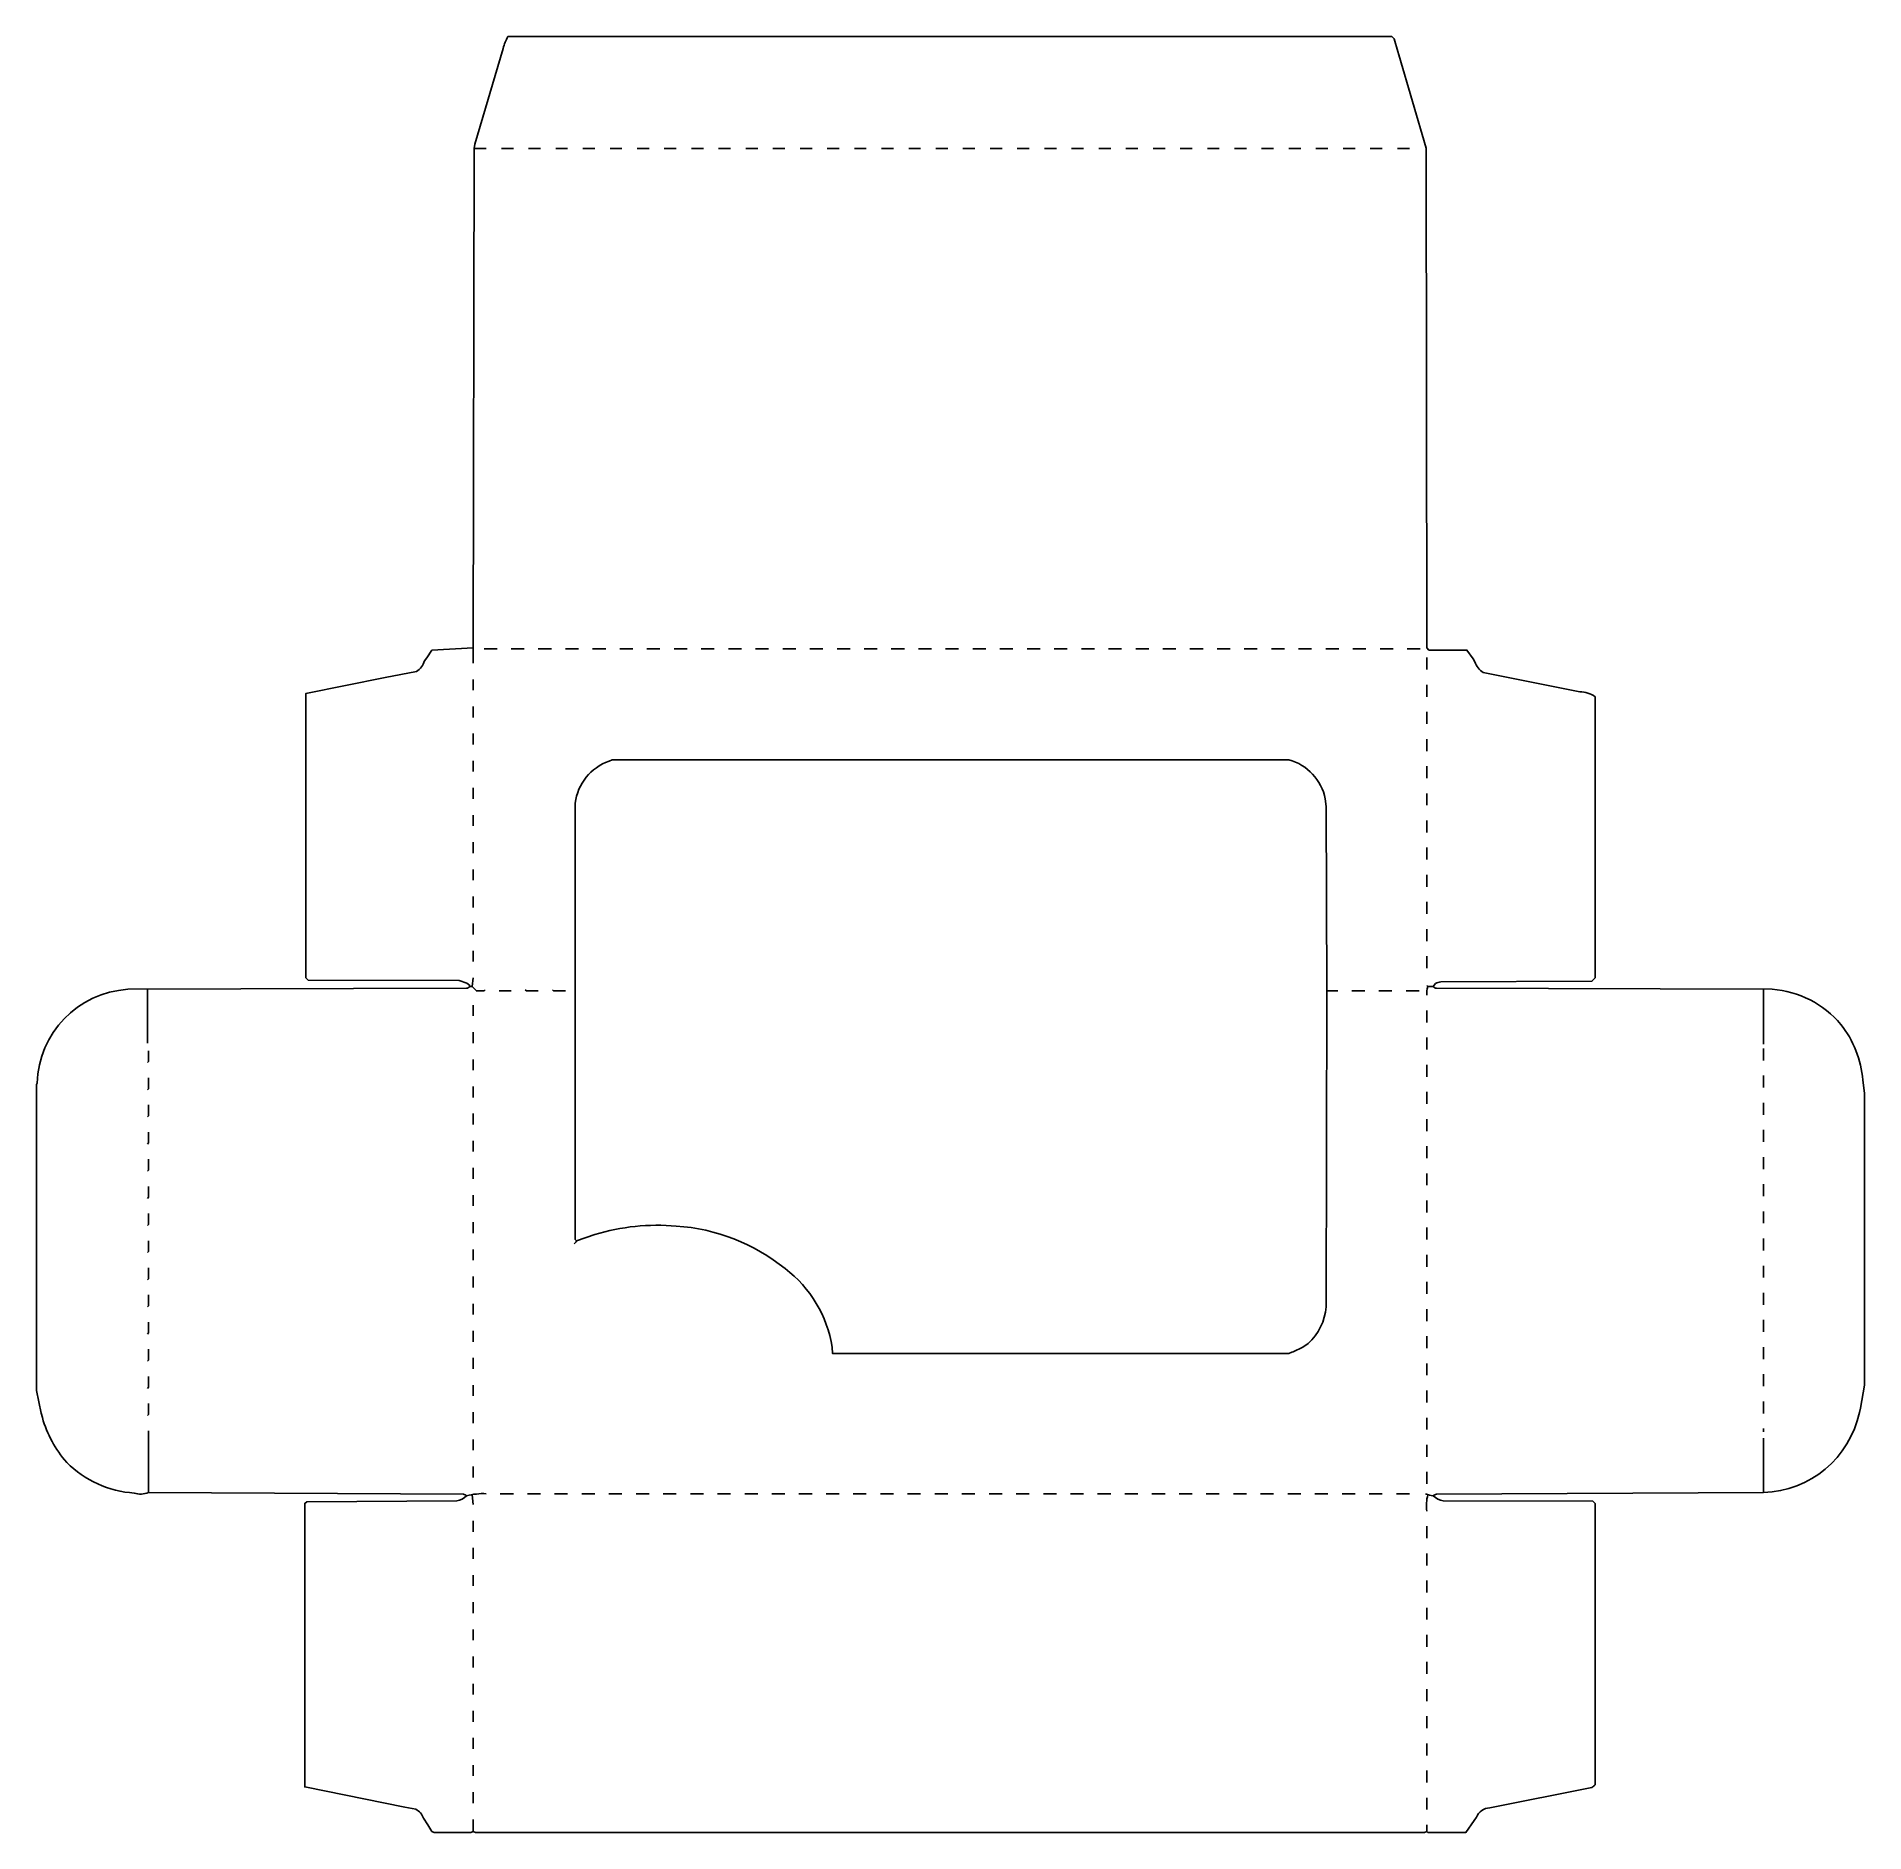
# Model space of a CAD drawing. Extents: x 86 to 1769, y 85 to 1739.
import ezdxf

# ---------------------------------------------------------------- set-up
doc = ezdxf.new("R2010")
doc.units = 0
doc.layers.get('0').update_dxf_attribs({"linetype": 'CONTINUOUS'})

msp = doc.modelspace()

# ---------------------------------------------------------------- linework, layer by layer
at = {"color": 250, "linetype": 'CONTINUOUS'}
for points in [[(1366, 865), (1367, 864), (1372, 864), (1374.1, 866.8, -0.08299), (1379.003546, 868.503597), (1518, 869), (1521, 872), (1521, 1131, 0.15333), (1506.923077, 1135.615385), (1418.088235, 1153.352941, -0.176154), (1410.230769, 1163.153846), (1408.769231, 1165.846154), (1403, 1174), (1368, 1174), (1366, 1176), (1365.405405, 1636.067568), (1340.3, 1722.1), (1339.3, 1725.1), (1336, 1737), (1334, 1739), (520, 1739, 0.064914), (515.7, 1728.1), (489.384615, 1639.923077), (489, 1636), (488, 1176), (488, 1162)], [(499, 861), (498, 860), (491, 860), (487, 864), (485, 864), (485, 865), (482.1, 867.2), (474.996454, 869.503597), (336, 870), (334, 872), (334, 1134), (407.076923, 1148.615385), (435.911765, 1154.352941, 0.194985), (443.2, 1163.9), (445.2, 1166.9), (450, 1174), (488, 1176)], [(583, 630), (600.088235, 635.647059, -0.096688), (675.04878, 643.439024, -0.154873), (775.195122, 604.243902, -0.193367), (818.58, 531.94), (819, 526), (1239, 526), (1241.9, 527.3), (1243.1, 527.7), (1252, 532), (1256.9, 535.2, 0.180937), (1273.501718, 569.001706), (1274, 860), (1273.502941, 1029.997093), (1272.58, 1036.94, 0.279643), (1239, 1073), (616, 1073), (613.1, 1071.7, 0.28464), (582, 1033), (582, 631), (583, 630, -0.212214), (581, 627)], [(485, 864, -0.141905), (481.998408, 862.498397), (170.001592, 861.501603, 0.387535), (86.569231, 775.053846), (86, 774), (86, 492), (90.352941, 471.088235), (91.352941, 467.088235, 0.111444), (113.754098, 425.795082, 0.182622), (175.946154, 397.569231, 0.176387), (189, 398), (478.998282, 396.50173, -0.145397), (482, 395, -0.077713), (500, 397)], [(1365, 397, 0.087699), (1372, 395, -0.141891), (1375.001661, 396.501672), (1676, 398, 0.345792), (1764.352941, 471.911765), (1765.352941, 475.911765), (1769, 497), (1769, 766), (1767.544828, 777.962069, 0.147708), (1747.243902, 829.195122, 0.204546), (1683.998392, 861.501618), (1375.001608, 862.498382, -0.145426), (1372, 864)], [(1366, 856, -0.078333), (1367, 864)], [(482, 395, -0.145399), (472.996429, 390.496377), (335.003571, 389.503623), (333, 388), (333, 127), (425.076923, 108.384615), (435.1, 106.3, -0.211416), (442.230769, 98.153846), (446.2, 92.1), (450, 86), (452, 85), (486, 85), (488, 86), (490, 85), (1364, 85), (1366, 86), (1367, 85), (1402, 85), (1409.8, 96.1), (1411.8, 99.1, -0.314865), (1424.076923, 107.615385), (1517.911765, 126.352941, 0.091075), (1521, 129), (1521, 388), (1519, 390), (1381.003571, 390.496377, -0.146303), (1372, 395)], [(1366, 381, -0.099453), (1367, 396)]]:
    msp.add_lwpolyline(points, format="xyb", dxfattribs=at)
for points in [[(489, 1636), (500, 1636)], [(514, 1636), (525, 1636)], [(539, 1636), (550, 1636)], [(564, 1636), (575, 1636)], [(589, 1636), (600, 1636)], [(614, 1636), (625, 1636)], [(639, 1636), (650, 1636)], [(664, 1636), (675, 1636)], [(689, 1636), (700, 1636)], [(714, 1636), (725, 1636)], [(739, 1636), (750, 1636)], [(764, 1636), (775, 1636)], [(789, 1636), (800, 1636)], [(814, 1636), (825, 1636)], [(839, 1636), (850, 1636)], [(864, 1636), (875, 1636)], [(889, 1636), (900, 1636)], [(914, 1636), (925, 1636)], [(939, 1636), (950, 1636)], [(964, 1636), (975, 1636)], [(989, 1636), (1000, 1636)], [(1014, 1636), (1025, 1636)], [(1039, 1636), (1050, 1636)], [(1064, 1636), (1075, 1636)], [(1089, 1636), (1100, 1636)], [(1114, 1636), (1125, 1636)], [(1139, 1636), (1150, 1636)], [(1164, 1636), (1175, 1636)], [(1189, 1636), (1200, 1636)], [(1214, 1636), (1225, 1636)], [(1239, 1636), (1250, 1636)], [(1264, 1636), (1275, 1636)], [(1289, 1636), (1300, 1636)], [(1314, 1636), (1325, 1636)], [(1339, 1636), (1350, 1636)], [(498, 1175), (510, 1175)], [(523, 1175), (535, 1175)], [(548, 1175), (560, 1175)], [(573, 1175), (585, 1175)], [(598, 1175), (610, 1175)], [(623, 1175), (635, 1175)], [(648, 1175), (660, 1175)], [(673, 1175), (685, 1175)], [(698, 1175), (710, 1175)], [(723, 1175), (735, 1175)], [(748, 1175), (760, 1175)], [(773, 1175), (785, 1175)], [(798, 1175), (810, 1175)], [(823, 1175), (835, 1175)], [(848, 1175), (860, 1175)], [(873, 1175), (885, 1175)], [(898, 1175), (910, 1175)], [(923, 1175), (935, 1175)], [(948, 1175), (960, 1175)], [(973, 1175), (985, 1175)], [(998, 1175), (1010, 1175)], [(1023, 1175), (1035, 1175)], [(1048, 1175), (1060, 1175)], [(1073, 1175), (1085, 1175)], [(1098, 1175), (1110, 1175)], [(1123, 1175), (1135, 1175)], [(1148, 1175), (1160, 1175)], [(1173, 1175), (1185, 1175)], [(1198, 1175), (1210, 1175)], [(1223, 1175), (1235, 1175)], [(1248, 1175), (1260, 1175)], [(1273, 1175), (1285, 1175)], [(1298, 1175), (1310, 1175)], [(1323, 1175), (1335, 1175)], [(1348, 1175), (1360, 1175)], [(1366, 1156), (1366, 1167)], [(488, 1137), (488, 1147)], [(1366, 1131), (1366, 1142)], [(488, 1112), (488, 1122)], [(1366, 1106), (1366, 1117)], [(488, 1087), (488, 1097)], [(1366, 1081), (1366, 1092)], [(488, 1062), (488, 1072)], [(1366, 1056), (1366, 1067)], [(488, 1037), (488, 1047)], [(1366, 1031), (1366, 1042)], [(488, 1012), (488, 1022)], [(1366, 1006), (1366, 1017)], [(488, 987), (488, 997)], [(1366, 981), (1366, 992)], [(488, 962), (488, 972)], [(1366, 956), (1366, 967)], [(488, 937), (488, 947)], [(1366, 931), (1366, 942)], [(488, 912), (488, 922)], [(1366, 906), (1366, 917)], [(488, 887), (488, 897)], [(1366, 881), (1366, 892)], [(188, 812), (188, 862)], [(487, 864), (488, 872)], [(1676, 811), (1676, 862)], [(488, 837), (488, 847)], [(1366, 831), (1366, 842)], [(488, 812), (488, 822)], [(1366, 806), (1366, 817)], [(488, 787), (488, 797)], [(1366, 781), (1366, 792)], [(1676, 796), (1676, 807)], [(1676, 771), (1676, 782)], [(488, 762), (488, 772)], [(1366, 756), (1366, 767)], [(488, 737), (488, 747)], [(1366, 731), (1366, 742)], [(1676, 746), (1676, 757)], [(1676, 721), (1676, 732)], [(488, 712), (488, 722)], [(1366, 706), (1366, 717)], [(1676, 696), (1676, 707)], [(488, 687), (488, 697)], [(1366, 681), (1366, 692)], [(1676, 671), (1676, 682)], [(488, 662), (488, 672)], [(1366, 656), (1366, 667)], [(1676, 646), (1676, 657)], [(488, 637), (488, 647)], [(1366, 631), (1366, 642)], [(1676, 621), (1676, 632)], [(488, 612), (488, 622)], [(1366, 606), (1366, 617)], [(1676, 596), (1676, 607)], [(488, 587), (488, 597)], [(1366, 581), (1366, 592)], [(1676, 571), (1676, 582)], [(488, 562), (488, 572)], [(1366, 556), (1366, 567)], [(1676, 546), (1676, 557)], [(488, 537), (488, 547)], [(1366, 531), (1366, 542)], [(488, 512), (488, 522)], [(1676, 521), (1676, 532)], [(1366, 506), (1366, 517)], [(1676, 496), (1676, 507)], [(488, 487), (488, 497)], [(1366, 481), (1366, 492)], [(488, 462), (488, 472)], [(1676, 471), (1676, 482)], [(1366, 456), (1366, 467)], [(1676, 454), (1676, 457)], [(488, 437), (488, 447)], [(1366, 431), (1366, 442)], [(1676, 398), (1676, 448)], [(488, 412), (488, 422)], [(1366, 406), (1366, 417)], [(488, 387), (487, 396)], [(513, 397), (525, 397)], [(538, 397), (550, 397)], [(563, 397), (575, 397)], [(588, 397), (600, 397)], [(613, 397), (625, 397)], [(638, 397), (650, 397)], [(663, 397), (675, 397)], [(688, 397), (700, 397)], [(713, 397), (725, 397)], [(738, 397), (750, 397)], [(763, 397), (775, 397)], [(788, 397), (800, 397)], [(813, 397), (825, 397)], [(838, 397), (850, 397)], [(863, 397), (875, 397)], [(888, 397), (900, 397)], [(913, 397), (925, 397)], [(938, 397), (950, 397)], [(963, 397), (975, 397)], [(988, 397), (1000, 397)], [(1013, 397), (1025, 397)], [(1038, 397), (1050, 397)], [(1063, 397), (1075, 397)], [(1088, 397), (1100, 397)], [(1113, 397), (1125, 397)], [(1138, 397), (1150, 397)], [(1163, 397), (1175, 397)], [(1188, 397), (1200, 397)], [(1213, 397), (1225, 397)], [(1238, 397), (1250, 397)], [(1263, 397), (1275, 397)], [(1288, 397), (1300, 397)], [(1313, 397), (1325, 397)], [(1338, 397), (1350, 397)], [(488, 362), (488, 372)], [(1366, 356), (1366, 367)], [(488, 337), (488, 347)], [(1366, 331), (1366, 342)], [(488, 312), (488, 322)], [(1366, 306), (1366, 317)], [(488, 287), (488, 297)], [(1366, 281), (1366, 292)], [(488, 262), (488, 272)], [(1366, 256), (1366, 267)], [(488, 237), (488, 247)], [(1366, 231), (1366, 242)], [(488, 212), (488, 222)], [(1366, 206), (1366, 217)], [(488, 187), (488, 197)], [(1366, 181), (1366, 192)], [(488, 162), (488, 172)], [(1366, 156), (1366, 167)], [(488, 137), (488, 147)], [(1366, 131), (1366, 142)], [(488, 112), (488, 122)], [(1366, 106), (1366, 117)], [(488, 86), (488, 97)], [(1366, 86), (1366, 92)]]:
    msp.add_lwpolyline(points, dxfattribs=at)
at = {"color": 251, "linetype": 'CONTINUOUS'}
for points in [[(512, 860), (523, 860)], [(1274, 860), (1284, 860)], [(1297, 860), (1309, 860)], [(1322, 860), (1334, 860)], [(1347, 860), (1359, 860)], [(189, 398), (189, 455)]]:
    msp.add_lwpolyline(points, dxfattribs=at)
at = {"color": 252, "linetype": 'CONTINUOUS'}
for points in [[(548, 860), (537, 860), (536, 861)], [(573, 860), (562, 860), (561, 861)], [(188, 794), (189, 795), (189, 805)], [(188, 769), (189, 770), (189, 780)], [(188, 744), (189, 745), (189, 755)], [(188, 719), (189, 720), (189, 730)], [(188, 694), (189, 695), (189, 705)], [(188, 669), (189, 670), (189, 680)], [(188, 644), (189, 645), (189, 655)], [(188, 619), (189, 620), (189, 630)], [(188, 594), (189, 595), (189, 605)], [(188, 569), (189, 570), (189, 580)], [(188, 544), (189, 545), (189, 555)], [(188, 519), (189, 520), (189, 530)], [(188, 494), (189, 495), (189, 505)], [(188, 469), (189, 470), (189, 480)]]:
    msp.add_lwpolyline(points, dxfattribs=at)

doc.saveas('drawing.dxf')
